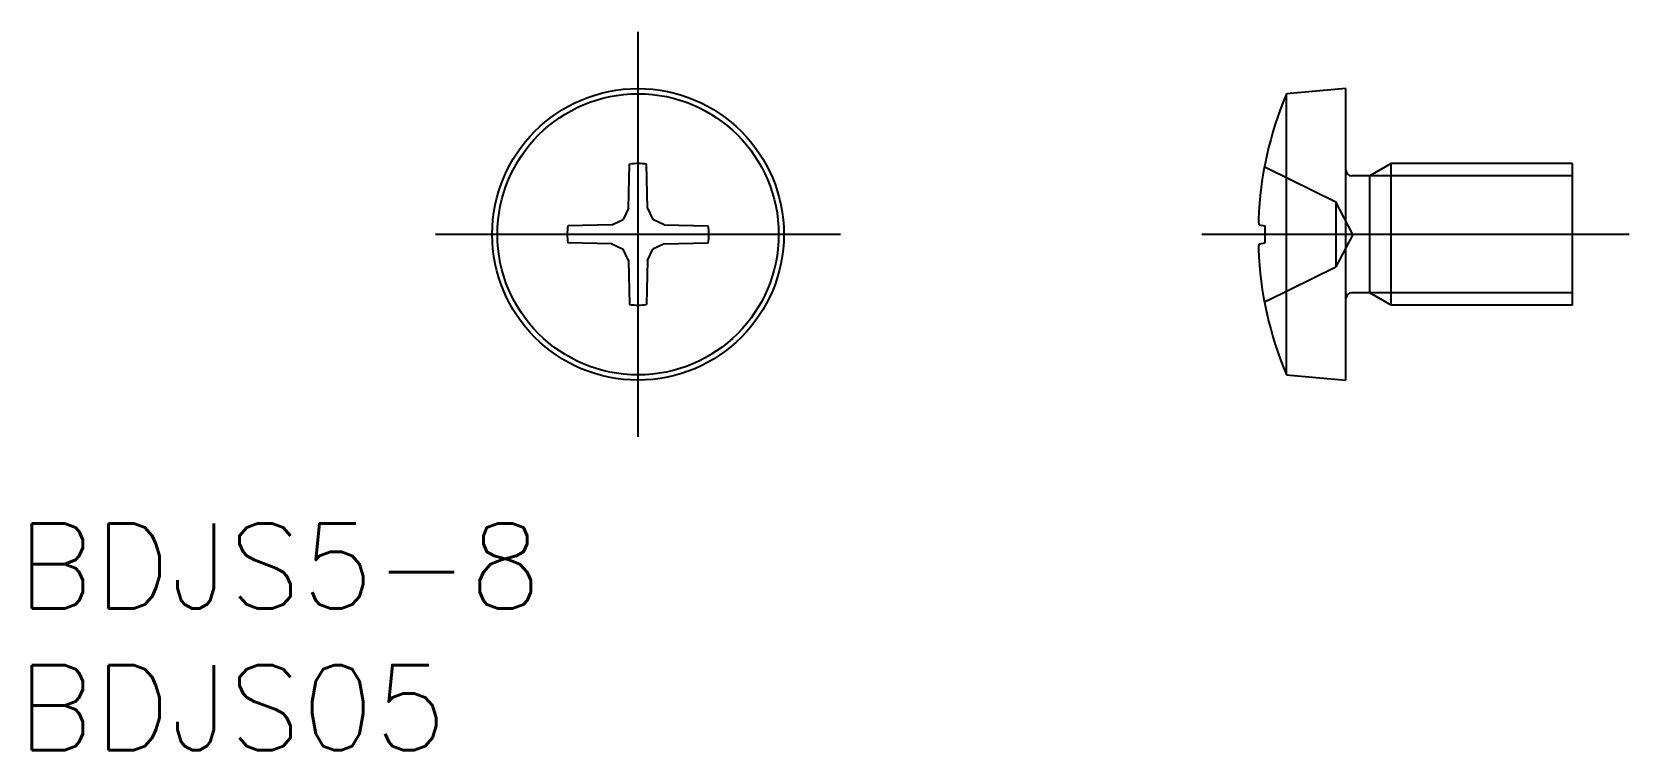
# Model space of a CAD drawing. Extents: x -21.4 to 35, y -18.2 to 7.1.
import ezdxf

# ---------------------------------------------------------------- set-up
doc = ezdxf.new("R2010")
doc.units = 0
doc.linetypes.add('CENTER', pattern=[50.8, 31.75, -6.35, 6.35, -6.35])
doc.linetypes.add('DASHED', pattern=[19.05, 12.7, -6.35])
doc.layers.get('0').update_dxf_attribs({"linetype": 'CONTINUOUS'})
doc.layers.add('CENTER', color=1, linetype='CENTER')
doc.styles.get("Standard").update_dxf_attribs({"font": 'txt.shx', "height": 3, "bigfont": 'bigfont.shx'})

msp = doc.modelspace()

# ---------------------------------------------------------------- linework, layer by layer
at = {"color": 7, "linetype": 'CONTINUOUS'}
for p, q in [((25, 5.15), (22.9, 4.966)), ((25, -5.15), (25, 5.15)), ((22.9, -4.966), (22.9, 4.966)), ((-0.331, 0.925), (-0.304, 2.481)), ((0.331, 0.925), (0.304, 2.481)), ((26.6, 2.5), (25.85, 2.067)), ((33, 2.5), (26.6, 2.5)), ((26.6, -2.5), (26.6, 2.5)), ((33, -2.5), (33, 2.5)), ((25.85, 2.067), (25.2, 2.067)), ((25.85, -2.067), (25.85, 2.067)), ((-0.331, 0.925), (-0.52, 0.52)), ((0.331, 0.925), (0.52, 0.52)), ((-0.925, 0.331), (-2.481, 0.304)), ((-0.925, 0.331), (-0.52, 0.52)), ((0.925, 0.331), (0.52, 0.52)), ((0.925, 0.331), (2.481, 0.304)), ((21.933, 0.331), (22.146, 0.304)), ((22.146, -0.304), (22.146, 0.304)), ((-0.925, -0.331), (-2.481, -0.304)), ((-0.925, -0.331), (-0.52, -0.52)), ((-0.331, -0.925), (-0.52, -0.52)), ((0.331, -0.925), (0.52, -0.52)), ((0.925, -0.331), (0.52, -0.52)), ((0.925, -0.331), (2.481, -0.304)), ((21.933, -0.331), (22.146, -0.304)), ((-0.331, -0.925), (-0.304, -2.481)), ((0.331, -0.925), (0.304, -2.481)), ((25.85, -2.067), (25.2, -2.067)), ((26.6, -2.5), (25.85, -2.067)), ((33, -2.5), (26.6, -2.5)), ((22.9, -4.966), (25, -5.15))]:
    msp.add_line(p, q, dxfattribs=at)
at = {"color": 3, "linetype": 'DASHED'}
for p, q in [((22.234, 2.335), (24.642, 1.145)), ((24.642, 1.145), (24.642, -1.145)), ((25.25, 0), (24.642, 1.145)), ((25.25, 0), (24.642, -1.145)), ((22.234, -2.335), (24.642, -1.145))]:
    msp.add_line(p, q, dxfattribs=at)
at = {"color": 3, "linetype": 'CONTINUOUS'}
for p, q in [((33, 2.067), (25.85, 2.067)), ((33, -2.067), (25.85, -2.067))]:
    msp.add_line(p, q, dxfattribs=at)
at = {"color": 7, "linetype": 'CONTINUOUS'}
for radius in [5.15, 4.966]:
    msp.add_circle((0, 0), radius, dxfattribs=at)
for centre, radius, start, end in [((34.732, 0), 12.832, 157.2305, 177.6788), ((0, 0), 2.5, 83.0234, 96.9766), ((25.2, 2.267), 0.2, 180, 270), ((0, 0), 2.5, 173.0234, 186.9766), ((0, 0), 2.5, 353.0234, 6.9766), ((22.712, 0.521), 0.801, 180.0741, 193.7146), ((22.712, -0.521), 0.801, 166.2854, 179.9259), ((34.732, 0), 12.832, 182.3212, 202.7695), ((25.2, -2.267), 0.2, 90, 180), ((0, 0), 2.5, 263.0234, 276.9766)]:
    msp.add_arc(centre, radius, start, end, dxfattribs=at)
at = {"color": 3, "linetype": 'DASHED'}
for centre, start, end in [((22.5, 2.873), 231.5585, 243.7), ((22.5, -2.873), 116.3, 128.4415)]:
    msp.add_arc(centre, 0.6, start, end, dxfattribs=at)
at = {"layer": 'CENTER', "color": 1, "linetype": 'CENTER'}
for p, q in [((0, -7.15), (0, 7.15)), ((7.15, 0), (-7.15, 0)), ((35, 0), (19.911, 0))]:
    msp.add_line(p, q, dxfattribs=at)

# ---------------------------------------------------------------- texts
at = {"color": 7, "linetype": 'CONTINUOUS'}
for s, p in [('BDJS5-8', (-21.92, -13.216)), ('BDJS05', (-21.92, -18.216))]:
    msp.add_text(s, height=3, dxfattribs=at).set_placement(p)

doc.saveas('drawing.dxf')
